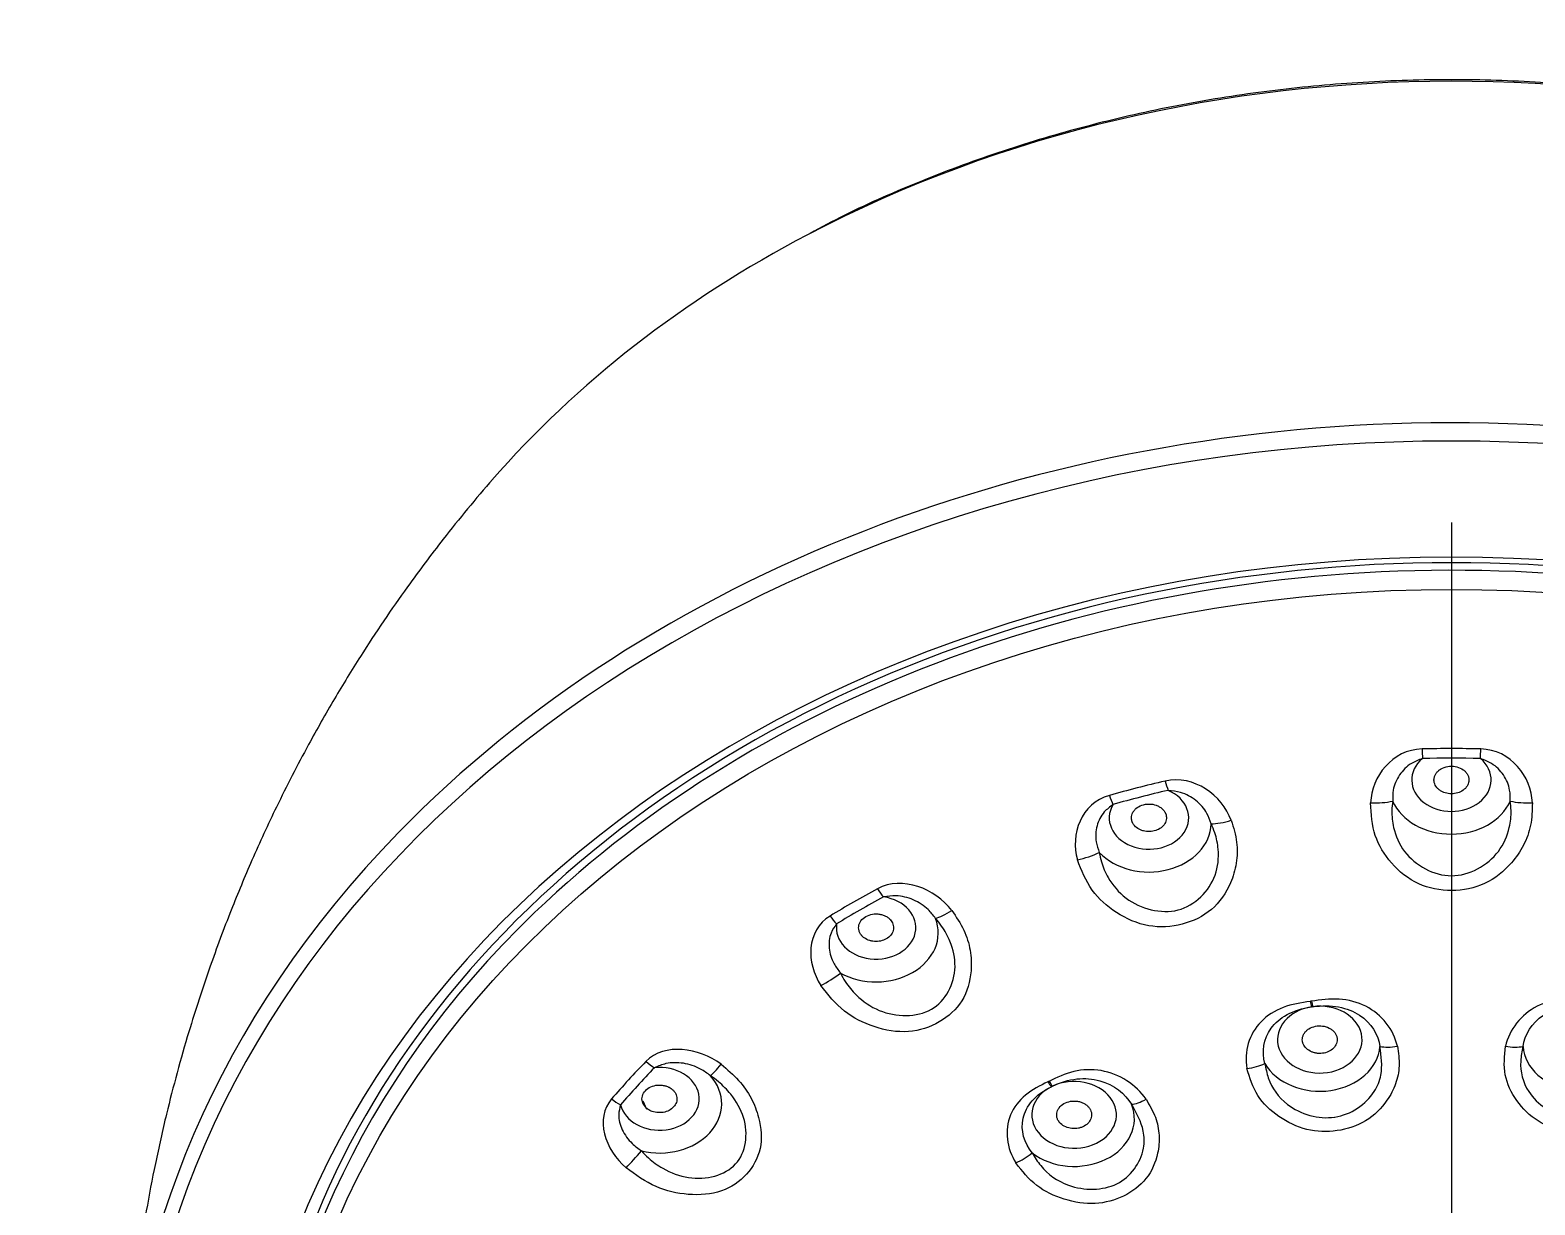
# Model space of a CAD drawing. Extents: x 0 to 1128, y 0 to 827.
# Drawn here: x 405.06 to 448.1, y 541.07 to 574.67 of the extents above; entities that cross this region are included whole.
import ezdxf

# ---------------------------------------------------------------- set-up
doc = ezdxf.new("R2010")
doc.units = 0
doc.header["$LTSCALE"] = 10
doc.header["$MEASUREMENT"] = 0
doc.linetypes.add('CENTER2', pattern=[28.575, 19.05, -3.175, 3.175, -3.175])
doc.layers.add('1', color=7, linetype='CONTINUOUS')
doc.layers.add('Cneter', color=1, linetype='CENTER2', lineweight=13)

msp = doc.modelspace()

# ---------------------------------------------------------------- linework, layer by layer
at = {"layer": '1', "color": 7, "linetype": 'Continuous', "lineweight": -3}
msp.add_line((422.703, 543.799), (422.595, 544.036), dxfattribs=at)
for centre, major_axis, ratio, start_param, end_param in [((445.714, 546.891), (33.305, 0), 0.790155, 0.985535, 2.156816), ((445.714, 546.891), (33.305, 0), 0.790155, 2.156816, 2.539311), ((445.714, 533.413), (-37.999, 0), 0.790155, 3.799488, 5.627397), ((445.714, 533.13), (37.699, 0), 0.790155, 5.156583, 10.55138), ((445.714, 532.322), (-34.52, 0), 0.790155, 3.141593, 6.283185), ((445.714, 532.486), (34.11, 0), 0.790155, 0, 3.141593), ((445.714, 532.4), (-33.944, 0), 0.790155, 3.806432, 5.595275), ((445.714, 531.129), (-29.098, 0), 0.790155, 4.683592, 4.741186), ((444.885, 554.45), (0.023, -1), 0.017648, 5.058034, 5.371923), ((446.543, 554.45), (0.023, 1), 0.017648, 4.052855, 4.366744), ((445.714, 553.224), (1.136, 0), 0.790155, 2.388638, 7.03614), ((445.714, 531.099), (28.789, 0), 0.790155, 1.541999, 1.599594), ((445.714, 531.129), (-29.098, 0), 0.790155, 4.997751, 5.055346), ((437.61, 553.54), (-0.226, 0.974), 0.172536, 1.896758, 2.210646), ((437.062, 552.141), (1.136, 0), 0.790155, 2.702797, 7.350299), ((436.033, 553.135), (0.272, -0.962), 0.206104, 5.029409, 5.343298), ((445.714, 531.099), (28.789, 0), 0.790155, 1.856158, 1.913753), ((443.425, 552.925), (-0.999, 0.039), 0.356197, 1.560092, 2.238121), ((445.714, 553.08), (-1.779, 0), 0.790155, 0.332697, 2.808896), ((448.003, 552.925), (-0.999, -0.039), 0.356197, 0.903472, 1.581501), ((437.062, 551.997), (-1.779, 0), 0.790155, 0.646856, 3.123055), ((439.483, 552.431), (-0.937, -0.348), 0.320636, 0.703306, 1.381335), ((445.714, 533.413), (-37.999, 0), 0.790155, 5.627397, 6.920378), ((435.129, 551.314), (-0.961, -0.277), 0.334397, 1.356903, 2.034932), ((445.714, 531.129), (-29.098, 0), 0.790155, 5.31191, 5.369505), ((429.47, 550.493), (-0.475, 0.88), 0.345831, 1.826509, 2.140397), ((429.256, 548.998), (1.136, 0), 0.790155, 3.016957, 7.664458), ((445.714, 531.099), (28.789, 0), 0.790155, 2.170317, 2.227912), ((445.714, 532.4), (-33.944, 0), 0.790155, 5.595275, 6.283185), ((428.129, 549.723), (0.521, -0.854), 0.374386, 4.949259, 5.263148), ((429.256, 548.855), (-1.779, 0), 0.790155, 0.961015, 3.437215), ((431.573, 549.882), (-0.794, -0.608), 0.231194, 0.528428, 1.206457), ((427.869, 547.756), (-0.834, -0.551), 0.257371, 1.174339, 1.852368), ((441.947, 545.797), (1.209, 0), 0.790155, 1.770981, 8.023396), ((445.714, 529.888), (21.895, 0), 0.790155, 1.754739, 1.756453), ((441.707, 547.223), (-0.117, 0.791), 0.113137, 1.98774, 2.222155), ((445.714, 529.874), (21.709, 0), 0.790155, 1.754739, 1.756453), ((441.744, 547.229), (0.116, -0.791), 0.112105, 5.129487, 5.363902), ((441.947, 545.682), (-1.723, 0), 0.790155, 0.428993, 3.082198), ((444.181, 545.953), (-0.781, -0.174), 0.417986, 0.764301, 1.461164), ((447.248, 545.953), (-0.781, 0.174), 0.417986, 1.680428, 2.377291), ((449.481, 545.682), (-1.723, 0), 0.790155, 0.059394, 2.712599), ((445.714, 531.129), (-29.098, 0), 0.790155, 5.626069, 5.683664), ((423.062, 544.104), (1.136, 0), 0.790155, 3.331116, 7.978618), ((445.714, 531.099), (28.789, 0), 0.790155, 2.484477, 2.542072), ((422.921, 545.607), (-0.716, 0.699), 0.485274, 1.699387, 2.013276), ((425.047, 545.526), (-0.602, -0.799), 0.096628, 0.391372, 1.069401), ((439.913, 545.322), (-0.787, -0.142), 0.42214, 1.431635, 2.128498), ((423.062, 543.96), (-1.779, 0), 0.790155, 1.275174, 3.751374), ((434.922, 543.646), (1.209, 0), 0.790155, 2.140581, 8.392995), ((445.714, 529.888), (21.895, 0), 0.790155, 2.124338, 2.126052), ((434.27, 544.941), (-0.352, 0.718), 0.3231, 1.919159, 2.153574), ((434.302, 544.956), (0.351, -0.719), 0.322207, 5.061239, 5.295654), ((421.946, 544.547), (0.756, -0.654), 0.50602, 4.811058, 5.124946), ((445.714, 529.874), (21.709, 0), 0.790155, 2.124338, 2.126052), ((437.053, 544.447), (-0.662, -0.45), 0.33463, 0.540665, 1.237528), ((434.922, 543.532), (-1.723, 0), 0.790155, 0.798592, 3.451798), ((422.356, 542.599), (-0.651, -0.759), 0.132657, 1.027548, 1.705577), ((433.361, 542.641), (-0.678, -0.425), 0.346531, 1.203606, 1.90047)]:
    msp.add_ellipse(centre, major_axis=major_axis, ratio=ratio, start_param=start_param, end_param=end_param, dxfattribs=at)
msp.add_ellipse((445.714, 532.108), major_axis=(33.622, 0), ratio=0.790155, dxfattribs=at)
for points, knots in [([(464.047, 568.87), (463.464, 569.181), (462.152, 569.833), (460.024, 570.712), (457.688, 571.51), (455.282, 572.163), (452.822, 572.669), (450.32, 573.023), (447.792, 573.226), (445.252, 573.275), (442.715, 573.17), (440.194, 572.912), (437.705, 572.502), (435.261, 571.941), (432.876, 571.236), (430.569, 570.382), (428.73, 569.582), (427.693, 569.034), (427.368, 568.853)], [0, 0, 0, 0, 0.053995, 0.119334, 0.18469, 0.250058, 0.315434, 0.380815, 0.446199, 0.511588, 0.576982, 0.642381, 0.707786, 0.773197, 0.838615, 0.904038, 0.969462, 1, 1, 1, 1]), ([(418.292, 561.826), (417.806, 561.268), (416.976, 560.263), (415.952, 558.898), (415.165, 557.77), (414.465, 556.702), (413.744, 555.525), (412.934, 554.094), (412.143, 552.554), (411.414, 550.972), (410.777, 549.441), (410.168, 547.811), (409.538, 545.876), (409.025, 543.991), (408.64, 542.276), (408.348, 540.752), (408.059, 538.883), (407.802, 536.437), (407.724, 534.594), (407.716, 533.566)], [0, 0, 0, 0, 0.073159, 0.128421, 0.166706, 0.205894, 0.252033, 0.300947, 0.366045, 0.420507, 0.470557, 0.527281, 0.590481, 0.669456, 0.716247, 0.761084, 0.820335, 0.900163, 1, 1, 1, 1]), ([(444.885, 553.837), (444.776, 553.796), (444.512, 553.695), (444.2, 553.377), (444.033, 552.986), (444.033, 552.725), (444.033, 552.621)], [0, 0, 0, 0, 0.208279, 0.500324, 0.801781, 1, 1, 1, 1]), ([(446.214, 553.224), (446.214, 553.231), (446.214, 553.244), (446.211, 553.272), (446.202, 553.319), (446.175, 553.385), (446.123, 553.457), (446.03, 553.539), (445.876, 553.61), (445.662, 553.629), (445.488, 553.584), (445.374, 553.517), (445.304, 553.454), (445.253, 553.382), (445.227, 553.318), (445.218, 553.272), (445.215, 553.245), (445.214, 553.229), (445.214, 553.216), (445.215, 553.203), (445.217, 553.181), (445.229, 553.111), (445.272, 553.029), (445.347, 552.952), (445.439, 552.888), (445.576, 552.835), (445.759, 552.821), (445.939, 552.861), (446.091, 552.95), (446.174, 553.056), (446.207, 553.147), (446.214, 553.196), (446.214, 553.221), (446.214, 553.224)], [0, 0, 0, 0, 0.007812, 0.015625, 0.03125, 0.0625, 0.09375, 0.125, 0.1875, 0.25, 0.3125, 0.34375, 0.375, 0.40625, 0.4375, 0.453125, 0.460938, 0.46875, 0.472656, 0.476562, 0.484375, 0.5, 0.5625, 0.59375, 0.625, 0.6875, 0.75, 0.8125, 0.875, 0.9375, 0.96875, 0.996094, 1, 1, 1, 1]), ([(447.396, 552.621), (447.396, 552.726), (447.396, 552.987), (447.228, 553.377), (446.917, 553.694), (446.653, 553.795), (446.543, 553.837)], [0, 0, 0, 0, 0.200427, 0.49953, 0.790892, 1, 1, 1, 1]), ([(438.84, 551.971), (438.805, 552.072), (438.718, 552.322), (438.426, 552.655), (438.02, 552.882), (437.731, 552.914), (437.61, 552.927)], [0, 0, 0, 0, 0.200427, 0.49953, 0.790892, 1, 1, 1, 1]), ([(436.033, 552.522), (435.945, 552.455), (435.732, 552.295), (435.546, 551.915), (435.52, 551.5), (435.608, 551.25), (435.642, 551.15)], [0, 0, 0, 0, 0.208279, 0.500324, 0.801781, 1, 1, 1, 1]), ([(437.537, 552.263), (437.535, 552.269), (437.529, 552.282), (437.515, 552.308), (437.488, 552.351), (437.437, 552.407), (437.359, 552.462), (437.239, 552.518), (437.065, 552.548), (436.853, 552.513), (436.706, 552.428), (436.624, 552.337), (436.581, 552.26), (436.561, 552.179), (436.561, 552.111), (436.571, 552.065), (436.578, 552.04), (436.584, 552.024), (436.589, 552.012), (436.595, 551.999), (436.606, 551.978), (436.645, 551.915), (436.717, 551.847), (436.819, 551.793), (436.931, 551.754), (437.082, 551.738), (437.262, 551.769), (437.418, 551.851), (437.527, 551.972), (437.565, 552.094), (437.561, 552.189), (437.548, 552.237), (437.539, 552.26), (437.537, 552.263)], [0, 0, 0, 0, 0.007812, 0.015625, 0.03125, 0.0625, 0.09375, 0.125, 0.1875, 0.25, 0.3125, 0.34375, 0.375, 0.40625, 0.4375, 0.453125, 0.460938, 0.46875, 0.472656, 0.476562, 0.484375, 0.5, 0.5625, 0.59375, 0.625, 0.6875, 0.75, 0.8125, 0.875, 0.9375, 0.96875, 0.996094, 1, 1, 1, 1]), ([(448.028, 552.569), (448.022, 552.354), (448.012, 551.937), (447.797, 551.348), (447.386, 550.747), (446.709, 550.193), (445.719, 550.001), (444.725, 550.189), (443.969, 550.807), (443.455, 551.629), (443.419, 552.25), (443.401, 552.569)], [0, 0, 0, 0, 0.087456, 0.169153, 0.25014, 0.377375, 0.499739, 0.622279, 0.749894, 0.871256, 1, 1, 1, 1]), ([(444.033, 552.621), (444.023, 552.529), (443.994, 552.277), (444.055, 551.772), (444.409, 550.93), (445.206, 550.484), (446.224, 550.484), (447.021, 550.931), (447.374, 551.774), (447.434, 552.278), (447.406, 552.53), (447.396, 552.621)], [0, 0, 0, 0, 0.046355, 0.127416, 0.254336, 0.50001, 0.500136, 0.746142, 0.872777, 0.954138, 1, 1, 1, 1]), ([(439.416, 552.071), (439.479, 551.863), (439.601, 551.46), (439.584, 550.841), (439.383, 550.164), (438.916, 549.467), (438.035, 549.041), (437.03, 548.978), (436.114, 549.387), (435.365, 550.051), (435.135, 550.639), (435.016, 550.941)], [0, 0, 0, 0, 0.087456, 0.169153, 0.25014, 0.377375, 0.499739, 0.622279, 0.749894, 0.871256, 1, 1, 1, 1]), ([(435.642, 551.15), (435.66, 551.059), (435.708, 550.81), (435.92, 550.339), (436.514, 549.615), (437.41, 549.381), (438.379, 549.63), (438.998, 550.254), (439.075, 551.151), (438.98, 551.651), (438.877, 551.886), (438.84, 551.971)], [0, 0, 0, 0, 0.046355, 0.127416, 0.254336, 0.50001, 0.500136, 0.746142, 0.872777, 0.954138, 1, 1, 1, 1]), ([(430.958, 549.264), (430.891, 549.352), (430.725, 549.57), (430.337, 549.818), (429.875, 549.937), (429.59, 549.897), (429.47, 549.88)], [0, 0, 0, 0, 0.200427, 0.49953, 0.790892, 1, 1, 1, 1]), ([(431.421, 549.494), (431.546, 549.309), (431.789, 548.952), (431.971, 548.354), (432, 547.655), (431.788, 546.873), (431.102, 546.251), (430.185, 545.948), (429.2, 546.119), (428.288, 546.575), (427.885, 547.083), (427.678, 547.345)], [0, 0, 0, 0, 0.087456, 0.169153, 0.25014, 0.377375, 0.499739, 0.622279, 0.749894, 0.871256, 1, 1, 1, 1]), ([(428.238, 547.703), (428.281, 547.619), (428.402, 547.391), (428.743, 546.989), (429.519, 546.437), (430.427, 546.429), (431.251, 546.902), (431.632, 547.651), (431.426, 548.532), (431.185, 548.99), (431.018, 549.192), (430.958, 549.264)], [0, 0, 0, 0, 0.046355, 0.127416, 0.254336, 0.50001, 0.500136, 0.746142, 0.872777, 0.954138, 1, 1, 1, 1]), ([(429.661, 549.231), (429.656, 549.236), (429.645, 549.247), (429.622, 549.268), (429.579, 549.302), (429.509, 549.343), (429.413, 549.376), (429.277, 549.4), (429.1, 549.386), (428.912, 549.301), (428.806, 549.185), (428.763, 549.078), (428.753, 548.994), (428.765, 548.912), (428.792, 548.848), (428.819, 548.806), (428.836, 548.784), (428.848, 548.77), (428.857, 548.76), (428.868, 548.75), (428.886, 548.732), (428.948, 548.682), (429.043, 548.635), (429.162, 548.608), (429.283, 548.599), (429.433, 548.62), (429.592, 548.693), (429.708, 548.809), (429.765, 548.952), (429.753, 549.076), (429.712, 549.166), (429.681, 549.208), (429.663, 549.228), (429.661, 549.231)], [0, 0, 0, 0, 0.007812, 0.015625, 0.03125, 0.0625, 0.09375, 0.125, 0.1875, 0.25, 0.3125, 0.34375, 0.375, 0.40625, 0.4375, 0.453125, 0.460938, 0.46875, 0.472656, 0.476562, 0.484375, 0.5, 0.5625, 0.59375, 0.625, 0.6875, 0.75, 0.8125, 0.875, 0.9375, 0.96875, 0.996094, 1, 1, 1, 1]), ([(428.129, 549.11), (428.07, 549.025), (427.929, 548.82), (427.887, 548.411), (428.005, 548.008), (428.171, 547.789), (428.238, 547.703)], [0, 0, 0, 0, 0.208279, 0.500324, 0.801781, 1, 1, 1, 1]), ([(441.673, 546.891), (441.414, 546.852), (441.149, 546.811), (440.661, 546.627), (440.44, 546.487), (439.923, 545.954), (439.778, 545.447), (439.863, 544.974)], [0, 0, 0, 0, 0.25, 0.25, 0.5, 0.5, 1, 1, 1, 1]), ([(440.38, 545.116), (440.283, 545.446), (440.333, 545.818), (440.666, 546.273), (440.819, 546.408), (441.209, 546.619), (441.448, 546.693), (441.707, 546.733)], [0, 0, 0, 0, 0.5, 0.5, 0.75, 0.75, 1, 1, 1, 1]), ([(444.168, 545.609), (444.062, 546.081), (443.729, 546.515), (443.028, 546.87), (442.765, 546.939), (442.232, 546.971), (441.971, 546.934), (441.71, 546.896)], [0, 0, 0, 0, 0.5, 0.5, 0.75, 0.75, 1, 1, 1, 1]), ([(441.744, 546.738), (442.006, 546.775), (442.258, 546.774), (442.715, 546.689), (442.917, 546.606), (443.423, 546.274), (443.623, 545.941), (443.667, 545.601)], [0, 0, 0, 0, 0.25, 0.25, 0.5, 0.5, 1, 1, 1, 1]), ([(449.719, 546.896), (449.461, 546.934), (449.194, 546.971), (448.662, 546.938), (448.398, 546.869), (447.702, 546.516), (447.366, 546.08), (447.261, 545.609)], [0, 0, 0, 0, 0.25, 0.25, 0.5, 0.5, 1, 1, 1, 1]), ([(447.761, 545.601), (447.805, 545.939), (448.007, 546.275), (448.51, 546.605), (448.712, 546.689), (449.169, 546.774), (449.425, 546.775), (449.685, 546.738)], [0, 0, 0, 0, 0.5, 0.5, 0.75, 0.75, 1, 1, 1, 1]), ([(442.438, 545.871), (442.435, 545.884), (442.428, 545.91), (442.405, 545.96), (442.365, 546.019), (442.299, 546.081), (442.192, 546.149), (442.03, 546.198), (441.82, 546.191), (441.661, 546.129), (441.561, 546.052), (441.503, 545.984), (441.465, 545.909), (441.446, 545.83), (441.447, 545.771), (441.454, 545.732), (441.46, 545.707), (441.484, 545.638), (441.555, 545.537), (441.678, 545.458), (441.793, 545.419), (441.884, 545.403), (441.977, 545.4), (442.1, 545.415), (442.245, 545.468), (442.378, 545.578), (442.438, 545.696), (442.449, 545.783), (442.446, 545.833), (442.441, 545.859), (442.438, 545.871)], [0, 0, 0, 0, 0.015625, 0.03125, 0.0625, 0.09375, 0.125, 0.1875, 0.25, 0.3125, 0.34375, 0.375, 0.40625, 0.4375, 0.46875, 0.476562, 0.484375, 0.5, 0.5625, 0.625, 0.65625, 0.6875, 0.71875, 0.75, 0.8125, 0.875, 0.9375, 0.96875, 0.984375, 1, 1, 1, 1]), ([(444.168, 545.609), (444.196, 545.422), (444.25, 545.06), (444.137, 544.525), (443.843, 543.966), (443.306, 543.424), (442.459, 543.145), (441.551, 543.167), (440.756, 543.566), (440.105, 544.172), (439.945, 544.704), (439.863, 544.974)], [0, 0, 0, 0, 0.087607, 0.169371, 0.250856, 0.377447, 0.501128, 0.621802, 0.747777, 0.872041, 1, 1, 1, 1]), ([(440.38, 545.116), (440.405, 544.976), (440.484, 544.537), (441.036, 543.765), (441.915, 543.513), (442.835, 543.649), (443.436, 544.056), (443.768, 544.879), (443.706, 545.325), (443.667, 545.601)], [0, 0, 0, 0, 0.080562, 0.253207, 0.499831, 0.500495, 0.747529, 0.843295, 1, 1, 1, 1]), ([(451.565, 544.974), (451.518, 544.789), (451.428, 544.432), (451.111, 543.961), (450.615, 543.518), (449.896, 543.162), (448.988, 543.142), (448.142, 543.423), (447.55, 544.027), (447.175, 544.785), (447.232, 545.332), (447.261, 545.609)], [0, 0, 0, 0, 0.087607, 0.169371, 0.250856, 0.377447, 0.501128, 0.621802, 0.747777, 0.872041, 1, 1, 1, 1]), ([(447.761, 545.601), (447.732, 545.462), (447.64, 545.025), (447.866, 544.138), (448.598, 543.648), (449.518, 543.513), (450.242, 543.724), (450.869, 544.405), (450.979, 544.844), (451.048, 545.116)], [0, 0, 0, 0, 0.080562, 0.253207, 0.499831, 0.500495, 0.747529, 0.843295, 1, 1, 1, 1]), ([(424.825, 545.091), (425.001, 544.944), (425.34, 544.66), (425.703, 544.13), (425.96, 543.467), (426.023, 542.666), (425.6, 541.905), (424.86, 541.395), (423.901, 541.323), (422.917, 541.541), (422.381, 541.932), (422.106, 542.133)], [0, 0, 0, 0, 0.087456, 0.169153, 0.25014, 0.377375, 0.499739, 0.622279, 0.749894, 0.871256, 1, 1, 1, 1]), ([(424.52, 544.765), (424.428, 544.833), (424.199, 545.002), (423.753, 545.145), (423.281, 545.147), (423.027, 545.039), (422.921, 544.994)], [0, 0, 0, 0, 0.200427, 0.49953, 0.790892, 1, 1, 1, 1]), ([(436.979, 544.091), (436.697, 544.505), (436.218, 544.819), (435.432, 544.955), (435.162, 544.944), (434.657, 544.824), (434.43, 544.715), (434.204, 544.604)], [0, 0, 0, 0, 0.5, 0.5, 0.75, 0.75, 1, 1, 1, 1]), ([(422.544, 542.616), (422.609, 542.546), (422.79, 542.355), (423.228, 542.051), (424.11, 541.706), (424.94, 541.916), (425.539, 542.567), (425.645, 543.377), (425.176, 544.174), (424.811, 544.555), (424.597, 544.71), (424.52, 544.765)], [0, 0, 0, 0, 0.046355, 0.127416, 0.254336, 0.50001, 0.500136, 0.746142, 0.872777, 0.954138, 1, 1, 1, 1]), ([(423.355, 544.423), (423.349, 544.427), (423.334, 544.435), (423.305, 544.45), (423.25, 544.471), (423.167, 544.493), (423.063, 544.502), (422.925, 544.491), (422.762, 544.434), (422.616, 544.308), (422.56, 544.171), (422.561, 544.059), (422.584, 543.977), (422.628, 543.902), (422.679, 543.847), (422.721, 543.814), (422.746, 543.797), (422.762, 543.787), (422.776, 543.78), (422.789, 543.772), (422.814, 543.76), (422.892, 543.727), (423.001, 543.706), (423.124, 543.709), (423.244, 543.73), (423.378, 543.787), (423.5, 543.896), (423.566, 544.034), (423.563, 544.183), (423.504, 544.299), (423.43, 544.374), (423.384, 544.407), (423.359, 544.422), (423.355, 544.423)], [0, 0, 0, 0, 0.007812, 0.015625, 0.03125, 0.0625, 0.09375, 0.125, 0.1875, 0.25, 0.3125, 0.34375, 0.375, 0.40625, 0.4375, 0.453125, 0.460938, 0.46875, 0.472656, 0.476562, 0.484375, 0.5, 0.5625, 0.59375, 0.625, 0.6875, 0.75, 0.8125, 0.875, 0.9375, 0.96875, 0.996094, 1, 1, 1, 1]), ([(434.172, 544.589), (433.949, 544.479), (433.721, 544.365), (433.343, 544.054), (433.194, 543.859), (432.926, 543.21), (432.991, 542.691), (433.256, 542.269)], [0, 0, 0, 0, 0.25, 0.25, 0.5, 0.5, 1, 1, 1, 1]), ([(434.302, 544.466), (434.53, 544.576), (434.765, 544.646), (435.227, 544.697), (435.45, 544.677), (436.06, 544.509), (436.383, 544.253), (436.563, 543.947)], [0, 0, 0, 0, 0.25, 0.25, 0.5, 0.5, 1, 1, 1, 1]), ([(436.979, 544.091), (437.078, 543.922), (437.27, 543.596), (437.376, 543.06), (437.324, 542.45), (437.041, 541.787), (436.368, 541.283), (435.522, 541.046), (434.632, 541.197), (433.793, 541.583), (433.437, 542.038), (433.256, 542.269)], [0, 0, 0, 0, 0.087607, 0.169371, 0.250856, 0.377447, 0.501128, 0.621802, 0.747777, 0.872041, 1, 1, 1, 1]), ([(433.72, 542.556), (433.494, 542.839), (433.386, 543.203), (433.503, 543.723), (433.588, 543.894), (433.858, 544.202), (434.047, 544.339), (434.27, 544.451)], [0, 0, 0, 0, 0.5, 0.5, 0.75, 0.75, 1, 1, 1, 1]), ([(435.346, 543.856), (435.337, 543.867), (435.319, 543.889), (435.275, 543.929), (435.21, 543.973), (435.12, 544.012), (434.99, 544.044), (434.816, 544.044), (434.623, 543.977), (434.504, 543.874), (434.446, 543.774), (434.423, 543.695), (434.421, 543.613), (434.439, 543.534), (434.468, 543.479), (434.492, 543.445), (434.509, 543.423), (434.562, 543.366), (434.675, 543.292), (434.827, 543.253), (434.951, 543.25), (435.043, 543.261), (435.131, 543.285), (435.24, 543.334), (435.35, 543.424), (435.424, 543.565), (435.426, 543.692), (435.396, 543.776), (435.371, 543.823), (435.355, 543.845), (435.346, 543.856)], [0, 0, 0, 0, 0.015625, 0.03125, 0.0625, 0.09375, 0.125, 0.1875, 0.25, 0.3125, 0.34375, 0.375, 0.40625, 0.4375, 0.46875, 0.476562, 0.484375, 0.5, 0.5625, 0.625, 0.65625, 0.6875, 0.71875, 0.75, 0.8125, 0.875, 0.9375, 0.96875, 0.984375, 1, 1, 1, 1]), ([(421.946, 543.935), (421.923, 543.839), (421.867, 543.61), (421.973, 543.209), (422.223, 542.851), (422.453, 542.683), (422.544, 542.616)], [0, 0, 0, 0, 0.208279, 0.500324, 0.801781, 1, 1, 1, 1]), ([(433.72, 542.556), (433.796, 542.432), (434.034, 542.04), (434.837, 541.467), (435.745, 541.479), (436.54, 541.869), (436.938, 542.423), (436.93, 543.294), (436.704, 543.697), (436.563, 543.947)], [0, 0, 0, 0, 0.080562, 0.253207, 0.499831, 0.500495, 0.747529, 0.843295, 1, 1, 1, 1])]:
    msp.add_open_spline(points, degree=3, knots=knots, dxfattribs=at)
for points in [[(444.876, 554.111), (444.017, 554.092), (443.43, 553.317), (443.401, 552.569)], [(448.028, 552.569), (447.999, 553.314), (447.415, 554.092), (446.552, 554.111)], [(439.416, 552.071), (439.153, 552.779), (438.352, 553.383), (437.523, 553.191)], [(435.93, 552.782), (435.12, 552.553), (434.807, 551.666), (435.016, 550.941)], [(431.421, 549.494), (430.949, 550.11), (430.009, 550.496), (429.296, 550.111)], [(427.94, 549.333), (427.26, 548.918), (427.252, 547.99), (427.678, 547.345)], [(424.825, 545.091), (424.191, 545.569), (423.204, 545.714), (422.676, 545.173)], [(421.691, 544.102), (421.206, 543.541), (421.504, 542.65), (422.106, 542.133)]]:
    msp.add_open_spline(points, degree=3, dxfattribs=at)
at = {"layer": 'Cneter', "lineweight": -3, "ltscale": 0.5}
msp.add_open_spline([(445.714, 560.585), (445.714, 511.317), (445.714, 506.317)], degree=1, knots=[0, 0, 0.907863, 1, 1], dxfattribs=at)

doc.saveas('drawing.dxf')
